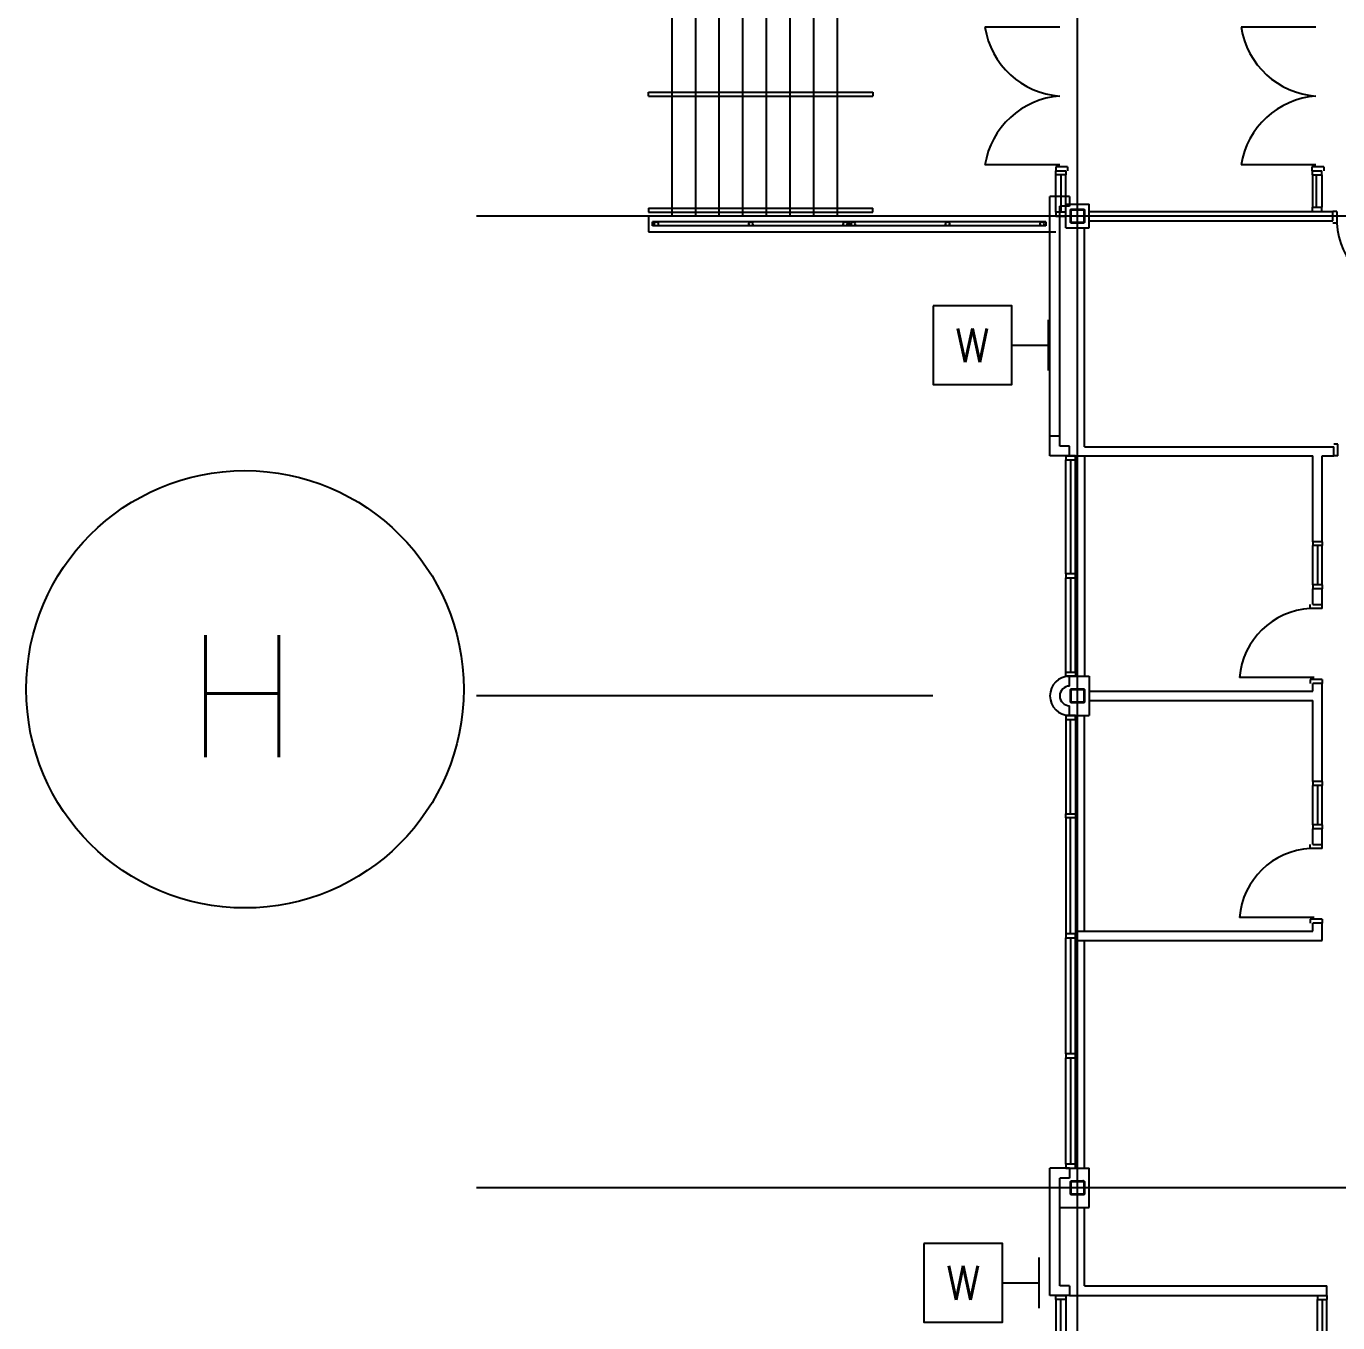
# Model space of a CAD drawing. Header units: millimetres. Extents: x 626570 to 643256, y 6233 to 11343.
# Drawn here: x 626570 to 627226, y 7213 to 7862 of the extents above; entities that cross this region are included whole.
import ezdxf
from ezdxf.enums import TextEntityAlignment as Align

# ---------------------------------------------------------------- set-up
doc = ezdxf.new("R2010")
doc.units = ezdxf.units.MM
doc.header["$LTSCALE"] = 4000
doc.header["$MEASUREMENT"] = 0
doc.linetypes.add('DASHDOT', pattern=[1, 0.5, -0.25, 0, -0.25])
doc.layers.get('0').update_dxf_attribs({"linetype": 'CONTINUOUS'})
for name, color, linetype in [('2012-201_DOOR', 4, 'CONTINUOUS'), ('2012-201_FIXTURES', 4, 'CONTINUOUS'), ('2012-201_FRAME', 4, 'CONTINUOUS'), ('2012-201_MILLWORK', 4, 'CONTINUOUS'), ('2012-201_STAIRS', 4, 'CONTINUOUS'), ('2012-201_WALL-CONCRETE', 7, 'CONTINUOUS'), ('DOOR-THRESHOLD-42', 4, 'CONTINUOUS'), ('FRAME-THRESHOLD', 4, 'CONTINUOUS'), ('LTG', 6, 'CONTINUOUS'), ('MASTERFOUNDATION_1', 4, 'DASHDOT'), ('MASTERFOUNDATION_2', 7, 'CONTINUOUS'), ('MASTERFOUNDATION_25', 7, 'CONTINUOUS'), ('WALL-GYPSUM-BOARD', 7, 'CONTINUOUS')]:
    doc.layers.add(name, color=color, linetype=linetype)
doc.styles.add('ROMANS', font='ROMANS')
doc.styles.get("Standard").update_dxf_attribs({"font": 'simplex.shx'})

# ---------------------------------------------------------------- blocks, each defined once
blk = doc.blocks.new('WL')
for p, q in [((0, -322), (0, 322)), ((-465, 0), (0, 0))]:
    blk.add_line(p, q)
blk.add_lwpolyline([(-1465, 500), (-1465, -500), (-465, -500), (-465, 500)], close=True)
blk.add_text('W', height=430).set_placement((-965, 0), align=Align.MIDDLE)

msp = doc.modelspace()

# ---------------------------------------------------------------- linework, layer by layer
at = {"layer": '2012-201_DOOR', "linetype": 'Continuous'}
for p, q in [((627086.89, 7861.07), (627049.49, 7861.07)), ((627214.96, 7861.07), (627177.56, 7861.07)), ((627086.89, 7792.17), (627049.49, 7792.17)), ((627214.96, 7792.17), (627177.56, 7792.17)), ((627090.83, 7791.17), (627084.93, 7791.17)), ((627084.93, 7791.17), (627084.93, 7789.2)), ((627090.83, 7791.17), (627090.83, 7789.2)), ((627218.9, 7791.17), (627213, 7791.17)), ((627213, 7791.17), (627213, 7789.2)), ((627218.9, 7791.17), (627218.9, 7789.2)), ((627225.48, 7768.93), (627223.51, 7768.93)), ((627225.48, 7768.93), (627225.48, 7763.03)), ((627225.48, 7763.03), (627223.51, 7763.03)), ((627225.91, 7652.51), (627223.94, 7652.51)), ((627225.91, 7646.61), (627225.91, 7652.51)), ((627225.91, 7646.61), (627223.94, 7646.61)), ((627212.17, 7570.27), (627212.17, 7572.24)), ((627218.08, 7570.27), (627212.17, 7570.27)), ((627218.08, 7570.27), (627218.08, 7572.24)), ((627214.14, 7535.82), (627176.74, 7535.82)), ((627218.08, 7534.84), (627212.17, 7534.84)), ((627212.17, 7534.84), (627212.17, 7532.87)), ((627218.08, 7534.84), (627218.08, 7532.87)), ((627212.17, 7450.27), (627212.17, 7452.24)), ((627218.08, 7450.27), (627218.08, 7452.24)), ((627218.08, 7450.27), (627212.17, 7450.27)), ((627214.14, 7415.82), (627176.74, 7415.82)), ((627218.08, 7414.84), (627212.17, 7414.84)), ((627212.17, 7414.84), (627212.17, 7412.87)), ((627218.08, 7414.84), (627218.08, 7412.87))]:
    msp.add_line(p, q, dxfattribs=at)
at = {"layer": '2012-201_FIXTURES', "linetype": 'Continuous'}
for p, q in [((627081.97, 7646.61), (627081.97, 7776.45)), ((627091.82, 7776.45), (627081.97, 7776.45)), ((627091.82, 7776.45), (627091.82, 7771.53)), ((627086.89, 7766.61), (627081.97, 7766.61)), ((627086.89, 7651.53), (627086.89, 7771.53)), ((627091.82, 7771.53), (627086.89, 7771.53)), ((627086.89, 7656.45), (627081.97, 7656.45)), ((627091.82, 7651.53), (627086.89, 7651.53)), ((627091.82, 7646.61), (627091.82, 7651.53)), ((627091.82, 7646.61), (627081.97, 7646.61)), ((627091.82, 7531.53), (627091.82, 7536.45)), ((627091.82, 7516.77), (627091.82, 7521.69)), ((627091.82, 7290.35), (627081.97, 7290.35)), ((627081.97, 7226.61), (627081.97, 7290.35)), ((627091.82, 7290.35), (627091.82, 7285.43)), ((627086.89, 7280.51), (627081.97, 7280.51)), ((627091.82, 7285.43), (627086.89, 7285.43)), ((627086.89, 7231.53), (627086.89, 7285.43)), ((627091.82, 7231.53), (627086.89, 7231.53)), ((627091.82, 7231.53), (627091.82, 7226.61)), ((627091.82, 7226.61), (627081.97, 7226.61))]:
    msp.add_line(p, q, dxfattribs=at)
for radius in [9.84, 4.92]:
    msp.add_arc((627091.82, 7526.61), radius, 90, 270, dxfattribs=at)
at = {"layer": '2012-201_FRAME', "linetype": 'Continuous'}
for p, q in [((627087.39, 7787.23), (627087.39, 7768.58)), ((627213.23, 7789.2), (627217.88, 7789.2)), ((627213.23, 7787.23), (627213.23, 7789.2)), ((627213.23, 7787.23), (627217.88, 7787.23)), ((627215.32, 7771.02), (627215.32, 7787.23)), ((627217.88, 7787.23), (627217.88, 7789.2)), ((627213.23, 7768.93), (627213.23, 7771.02)), ((627213.23, 7771.02), (627217.88, 7771.02)), ((627213.23, 7768.93), (627217.88, 7768.93)), ((627217.88, 7768.93), (627217.88, 7771.02)), ((627092.31, 7644.64), (627092.31, 7587.59)), ((627213.43, 7603.73), (627213.43, 7601.77)), ((627218.08, 7601.77), (627213.43, 7601.77)), ((627215.75, 7601.77), (627215.75, 7582.08)), ((627218.08, 7603.73), (627218.08, 7601.77)), ((627092.31, 7585.62), (627092.31, 7538.42)), ((627218.08, 7582.08), (627213.43, 7582.08)), ((627213.43, 7582.08), (627213.43, 7580.11)), ((627218.08, 7582.08), (627218.08, 7580.11)), ((627092.31, 7467.59), (627092.31, 7514.8)), ((627213.43, 7483.73), (627213.43, 7481.77)), ((627218.08, 7483.73), (627218.08, 7481.77)), ((627218.08, 7481.77), (627213.43, 7481.77)), ((627215.75, 7481.77), (627215.75, 7462.08)), ((627092.31, 7407.59), (627092.31, 7465.62)), ((627218.08, 7462.08), (627213.43, 7462.08)), ((627213.43, 7462.08), (627213.43, 7460.11)), ((627218.08, 7462.08), (627218.08, 7460.11)), ((627092.31, 7405.62), (627092.31, 7347.59)), ((627092.31, 7405.62), (627092.31, 7347.59)), ((627092.31, 7345.62), (627092.31, 7292.32)), ((627087.39, 7169.88), (627087.39, 7224.64)), ((627215.75, 7226.61), (627215.75, 7224.64)), ((627215.75, 7226.61), (627220.4, 7226.61)), ((627215.75, 7224.64), (627220.4, 7224.64)), ((627218.08, 7224.64), (627218.08, 7162.65)), ((627220.4, 7226.61), (627220.4, 7224.64))]:
    msp.add_line(p, q, dxfattribs=at)
at = {"layer": '2012-201_FRAME', "linetype": 'Continuous', "flags": 128}
for points in [[(627089.85, 7789.2), (627089.85, 7787.23), (627084.93, 7787.23), (627084.93, 7789.2), (627089.85, 7789.2)], [(627089.85, 7766.61), (627089.85, 7768.58), (627084.93, 7768.58), (627084.93, 7766.61), (627089.85, 7766.61)], [(627094.77, 7644.64), (627094.77, 7646.61), (627089.85, 7646.61), (627089.85, 7644.64), (627094.77, 7644.64)], [(627094.77, 7585.62), (627094.77, 7587.59), (627089.85, 7587.59), (627089.85, 7585.62), (627094.77, 7585.62)], [(627094.77, 7538.42), (627094.77, 7536.45), (627089.85, 7536.45), (627089.85, 7538.42), (627094.77, 7538.42)], [(627094.77, 7514.8), (627094.77, 7516.77), (627089.85, 7516.77), (627089.85, 7514.8), (627094.77, 7514.8)], [(627094.77, 7467.59), (627094.77, 7465.62), (627089.85, 7465.62), (627089.85, 7467.59), (627094.77, 7467.59)], [(627094.77, 7405.62), (627094.77, 7407.59), (627089.85, 7407.59), (627089.85, 7405.62), (627094.77, 7405.62)], [(627094.77, 7345.62), (627094.77, 7347.59), (627089.85, 7347.59), (627089.85, 7345.62), (627094.77, 7345.62)], [(627094.77, 7345.62), (627094.77, 7347.59), (627089.85, 7347.59), (627089.85, 7345.62), (627094.77, 7345.62)], [(627094.77, 7290.35), (627094.77, 7292.32), (627089.85, 7292.32), (627089.85, 7290.35), (627094.77, 7290.35)], [(627089.85, 7226.61), (627089.85, 7224.64), (627084.93, 7224.64), (627084.93, 7226.61), (627089.85, 7226.61)]]:
    msp.add_lwpolyline(points, close=True, dxfattribs=at)
at = {"layer": '2012-201_MILLWORK', "linetype": 'Continuous'}
for p, q in [((627099.3, 7646.61), (627099.3, 7536.45)), ((627099.3, 7408.93), (627099.3, 7516.77)), ((627099.3, 7290.35), (627099.3, 7404.29))]:
    msp.add_line(p, q, dxfattribs=at)
at = {"layer": '2012-201_STAIRS', "linetype": 'Continuous'}
for p, q in [((626893, 7766.61), (626893, 7888.66)), ((626904.81, 7766.61), (626904.81, 7888.66)), ((626916.62, 7766.61), (626916.62, 7888.66)), ((626928.43, 7766.61), (626928.43, 7888.66)), ((626940.24, 7766.61), (626940.24, 7888.66)), ((626952.05, 7766.61), (626952.05, 7888.66)), ((626963.86, 7766.61), (626963.86, 7888.66)), ((626975.67, 7766.61), (626975.67, 7888.66))]:
    msp.add_line(p, q, dxfattribs=at)
at = {"layer": '2012-201_WALL-CONCRETE', "linetype": 'Continuous'}
for p, q in [((627084.93, 7766.61), (626881.19, 7766.61)), ((626881.19, 7766.61), (626881.19, 7758.73)), ((626881.19, 7758.73), (627084.93, 7758.73))]:
    msp.add_line(p, q, dxfattribs=at)
at = {"layer": 'DOOR-THRESHOLD-42', "linetype": 'Continuous'}
for centre, radius, start, end in [((627089.85, 7867.35), 40.85, 188.844, 265.847), ((627217.92, 7867.35), 40.85, 188.844, 265.847), ((627089.83, 7785.89), 40.83, 94.129, 171.149), ((627217.9, 7785.89), 40.83, 94.129, 171.149), ((627263.09, 7765.13), 37.67, 183.198, 265.188), ((627214.27, 7532.66), 37.67, 93.198, 175.188), ((627214.27, 7412.66), 37.67, 93.198, 175.188)]:
    msp.add_arc(centre, radius, start, end, dxfattribs=at)
at = {"layer": 'FRAME-THRESHOLD', "linetype": 'Continuous'}
for p, q in [((627084.93, 7768.58), (627084.93, 7787.23)), ((627089.85, 7768.58), (627089.85, 7787.23)), ((627213.23, 7787.23), (627213.23, 7771.02)), ((627217.88, 7787.23), (627217.88, 7771.02)), ((627089.85, 7587.59), (627089.85, 7644.64)), ((627094.77, 7587.59), (627094.77, 7644.64)), ((627213.43, 7582.08), (627213.43, 7601.77)), ((627218.08, 7582.08), (627218.08, 7601.77)), ((627089.85, 7538.42), (627089.85, 7585.62)), ((627094.77, 7538.42), (627094.77, 7585.62)), ((627089.85, 7514.8), (627089.85, 7467.59)), ((627094.77, 7514.8), (627094.77, 7467.59)), ((627213.43, 7462.08), (627213.43, 7481.77)), ((627218.08, 7462.08), (627218.08, 7481.77)), ((627089.85, 7465.62), (627089.85, 7407.59)), ((627094.77, 7465.62), (627094.77, 7407.59)), ((627089.85, 7347.59), (627089.85, 7405.62)), ((627089.85, 7347.59), (627089.85, 7405.62)), ((627094.77, 7347.59), (627094.77, 7405.62)), ((627094.77, 7347.59), (627094.77, 7405.62)), ((627089.85, 7292.32), (627089.85, 7345.62)), ((627094.77, 7292.32), (627094.77, 7345.62)), ((627084.93, 7224.64), (627084.93, 7169.88)), ((627089.85, 7224.64), (627089.85, 7169.88)), ((627215.75, 7162.65), (627215.75, 7224.64)), ((627220.4, 7162.65), (627220.4, 7224.64))]:
    msp.add_line(p, q, dxfattribs=at)
at = {"layer": 'MASTERFOUNDATION_1', "linetype": 'DASHDOT'}
for p, q in [((627095.75, 6626.93), (627095.75, 11123.23)), ((628161.49, 7766.61), (626795.24, 7766.61)), ((643023.86, 7526.61), (626795.24, 7526.61)), ((643023.86, 7526.61), (626795.24, 7526.61)), ((628161.49, 7280.51), (626795.24, 7280.51))]:
    msp.add_line(p, q, dxfattribs=at)
at = {"layer": 'MASTERFOUNDATION_2', "linetype": 'Continuous'}
msp.add_circle((626679.41, 7529.89), 109.38, dxfattribs=at)
at = {"layer": 'MASTERFOUNDATION_25', "linetype": 'Continuous', "flags": 128}
for points in [[(627092.87, 7770.11), (627098.63, 7770.11), (627098.65, 7770.11), (627098.67, 7770.11), (627098.7, 7770.1), (627098.72, 7770.1), (627098.74, 7770.1), (627098.76, 7770.09), (627098.78, 7770.09), (627098.8, 7770.08), (627098.82, 7770.08), (627098.84, 7770.07), (627098.86, 7770.06), (627098.88, 7770.05), (627098.9, 7770.05), (627098.92, 7770.04), (627098.94, 7770.02), (627098.96, 7770.01), (627098.98, 7770), (627099, 7769.99), (627099.01, 7769.98), (627099.03, 7769.96), (627099.05, 7769.95), (627099.06, 7769.93), (627099.08, 7769.92), (627099.09, 7769.9), (627099.11, 7769.89), (627099.12, 7769.87), (627099.13, 7769.85), (627099.15, 7769.83), (627099.16, 7769.82), (627099.17, 7769.8), (627099.18, 7769.78), (627099.19, 7769.76), (627099.2, 7769.74), (627099.21, 7769.72), (627099.21, 7769.7), (627099.22, 7769.68), (627099.23, 7769.66), (627099.23, 7769.64), (627099.24, 7769.62), (627099.24, 7769.59), (627099.25, 7769.57), (627099.25, 7769.55), (627099.25, 7769.53), (627099.25, 7769.51), (627099.25, 7769.49), (627099.25, 7763.73), (627099.25, 7763.71), (627099.25, 7763.69), (627099.25, 7763.66), (627099.25, 7763.64), (627099.24, 7763.62), (627099.24, 7763.6), (627099.23, 7763.58), (627099.23, 7763.56), (627099.22, 7763.54), (627099.21, 7763.52), (627099.21, 7763.5), (627099.2, 7763.48), (627099.19, 7763.46), (627099.18, 7763.44), (627099.17, 7763.42), (627099.16, 7763.4), (627099.15, 7763.38), (627099.13, 7763.36), (627099.12, 7763.35), (627099.11, 7763.33), (627099.09, 7763.31), (627099.08, 7763.3), (627099.06, 7763.28), (627099.05, 7763.27), (627099.03, 7763.25), (627099.01, 7763.24), (627099, 7763.23), (627098.98, 7763.21), (627098.96, 7763.2), (627098.94, 7763.19), (627098.92, 7763.18), (627098.9, 7763.17), (627098.88, 7763.16), (627098.86, 7763.15), (627098.84, 7763.15), (627098.82, 7763.14), (627098.8, 7763.13), (627098.78, 7763.13), (627098.76, 7763.12), (627098.74, 7763.12), (627098.72, 7763.11), (627098.7, 7763.11), (627098.67, 7763.11), (627098.65, 7763.11), (627098.63, 7763.11), (627092.87, 7763.11), (627092.85, 7763.11), (627092.83, 7763.11), (627092.81, 7763.11), (627092.79, 7763.11), (627092.77, 7763.12), (627092.74, 7763.12), (627092.72, 7763.13), (627092.7, 7763.13), (627092.68, 7763.14), (627092.66, 7763.15), (627092.64, 7763.15), (627092.62, 7763.16), (627092.6, 7763.17), (627092.58, 7763.18), (627092.56, 7763.19), (627092.54, 7763.2), (627092.53, 7763.21), (627092.51, 7763.23), (627092.49, 7763.24), (627092.47, 7763.25), (627092.46, 7763.27), (627092.44, 7763.28), (627092.43, 7763.3), (627092.41, 7763.31), (627092.4, 7763.33), (627092.38, 7763.35), (627092.37, 7763.36), (627092.36, 7763.38), (627092.35, 7763.4), (627092.34, 7763.42), (627092.33, 7763.44), (627092.32, 7763.46), (627092.31, 7763.48), (627092.3, 7763.5), (627092.29, 7763.52), (627092.28, 7763.54), (627092.28, 7763.56), (627092.27, 7763.58), (627092.27, 7763.6), (627092.26, 7763.62), (627092.26, 7763.64), (627092.26, 7763.66), (627092.25, 7763.69), (627092.25, 7763.71), (627092.25, 7763.73), (627092.25, 7769.49), (627092.25, 7769.51), (627092.25, 7769.53), (627092.26, 7769.55), (627092.26, 7769.57), (627092.26, 7769.59), (627092.27, 7769.62), (627092.27, 7769.64), (627092.28, 7769.66), (627092.28, 7769.68), (627092.29, 7769.7), (627092.3, 7769.72), (627092.31, 7769.74), (627092.32, 7769.76), (627092.33, 7769.78), (627092.34, 7769.8), (627092.35, 7769.82), (627092.36, 7769.83), (627092.37, 7769.85), (627092.38, 7769.87), (627092.4, 7769.89), (627092.41, 7769.9), (627092.43, 7769.92), (627092.44, 7769.93), (627092.46, 7769.95), (627092.47, 7769.96), (627092.49, 7769.98), (627092.51, 7769.99), (627092.53, 7770), (627092.54, 7770.01), (627092.56, 7770.02), (627092.58, 7770.04), (627092.6, 7770.05), (627092.62, 7770.05), (627092.64, 7770.06), (627092.66, 7770.07), (627092.68, 7770.08), (627092.7, 7770.08), (627092.72, 7770.09), (627092.74, 7770.09), (627092.77, 7770.1), (627092.79, 7770.1), (627092.81, 7770.1), (627092.83, 7770.11), (627092.85, 7770.11), (627092.87, 7770.11)], [(627092.87, 7769.8), (627098.63, 7769.8), (627098.64, 7769.8), (627098.65, 7769.79), (627098.66, 7769.79), (627098.67, 7769.79), (627098.68, 7769.79), (627098.69, 7769.79), (627098.71, 7769.79), (627098.72, 7769.78), (627098.73, 7769.78), (627098.74, 7769.78), (627098.75, 7769.77), (627098.76, 7769.77), (627098.77, 7769.76), (627098.78, 7769.76), (627098.79, 7769.75), (627098.79, 7769.75), (627098.8, 7769.74), (627098.81, 7769.74), (627098.82, 7769.73), (627098.83, 7769.72), (627098.84, 7769.72), (627098.85, 7769.71), (627098.85, 7769.7), (627098.86, 7769.69), (627098.87, 7769.68), (627098.87, 7769.68), (627098.88, 7769.67), (627098.89, 7769.66), (627098.89, 7769.65), (627098.9, 7769.64), (627098.9, 7769.63), (627098.91, 7769.62), (627098.91, 7769.61), (627098.92, 7769.6), (627098.92, 7769.59), (627098.92, 7769.58), (627098.93, 7769.57), (627098.93, 7769.56), (627098.93, 7769.55), (627098.93, 7769.54), (627098.94, 7769.53), (627098.94, 7769.52), (627098.94, 7769.51), (627098.94, 7769.5), (627098.94, 7769.49), (627098.94, 7763.73), (627098.94, 7763.72), (627098.94, 7763.71), (627098.94, 7763.7), (627098.94, 7763.69), (627098.93, 7763.68), (627098.93, 7763.67), (627098.93, 7763.66), (627098.93, 7763.64), (627098.92, 7763.63), (627098.92, 7763.62), (627098.92, 7763.61), (627098.91, 7763.6), (627098.91, 7763.59), (627098.9, 7763.58), (627098.9, 7763.58), (627098.89, 7763.57), (627098.89, 7763.56), (627098.88, 7763.55), (627098.87, 7763.54), (627098.87, 7763.53), (627098.86, 7763.52), (627098.85, 7763.52), (627098.85, 7763.51), (627098.84, 7763.5), (627098.83, 7763.49), (627098.82, 7763.49), (627098.81, 7763.48), (627098.8, 7763.47), (627098.79, 7763.47), (627098.79, 7763.46), (627098.78, 7763.46), (627098.77, 7763.45), (627098.76, 7763.45), (627098.75, 7763.44), (627098.74, 7763.44), (627098.73, 7763.44), (627098.72, 7763.43), (627098.71, 7763.43), (627098.69, 7763.43), (627098.68, 7763.43), (627098.67, 7763.42), (627098.66, 7763.42), (627098.65, 7763.42), (627098.64, 7763.42), (627098.63, 7763.42), (627092.87, 7763.42), (627092.86, 7763.42), (627092.85, 7763.42), (627092.84, 7763.42), (627092.83, 7763.42), (627092.82, 7763.43), (627092.81, 7763.43), (627092.8, 7763.43), (627092.79, 7763.43), (627092.78, 7763.44), (627092.77, 7763.44), (627092.76, 7763.44), (627092.75, 7763.45), (627092.74, 7763.45), (627092.73, 7763.46), (627092.72, 7763.46), (627092.71, 7763.47), (627092.7, 7763.47), (627092.69, 7763.48), (627092.68, 7763.49), (627092.68, 7763.49), (627092.67, 7763.5), (627092.66, 7763.51), (627092.65, 7763.52), (627092.64, 7763.52), (627092.64, 7763.53), (627092.63, 7763.54), (627092.62, 7763.55), (627092.62, 7763.56), (627092.61, 7763.57), (627092.61, 7763.58), (627092.6, 7763.58), (627092.6, 7763.59), (627092.59, 7763.6), (627092.59, 7763.61), (627092.58, 7763.62), (627092.58, 7763.63), (627092.58, 7763.64), (627092.57, 7763.66), (627092.57, 7763.67), (627092.57, 7763.68), (627092.57, 7763.69), (627092.57, 7763.7), (627092.57, 7763.71), (627092.57, 7763.72), (627092.57, 7763.73), (627092.57, 7769.49), (627092.57, 7769.5), (627092.57, 7769.51), (627092.57, 7769.52), (627092.57, 7769.53), (627092.57, 7769.54), (627092.57, 7769.55), (627092.57, 7769.56), (627092.58, 7769.57), (627092.58, 7769.58), (627092.58, 7769.59), (627092.59, 7769.6), (627092.59, 7769.61), (627092.6, 7769.62), (627092.6, 7769.63), (627092.61, 7769.64), (627092.61, 7769.65), (627092.62, 7769.66), (627092.62, 7769.67), (627092.63, 7769.68), (627092.64, 7769.68), (627092.64, 7769.69), (627092.65, 7769.7), (627092.66, 7769.71), (627092.67, 7769.72), (627092.68, 7769.72), (627092.68, 7769.73), (627092.69, 7769.74), (627092.7, 7769.74), (627092.71, 7769.75), (627092.72, 7769.75), (627092.73, 7769.76), (627092.74, 7769.76), (627092.75, 7769.77), (627092.76, 7769.77), (627092.77, 7769.78), (627092.78, 7769.78), (627092.79, 7769.78), (627092.8, 7769.79), (627092.81, 7769.79), (627092.82, 7769.79), (627092.83, 7769.79), (627092.84, 7769.79), (627092.85, 7769.79), (627092.86, 7769.8), (627092.87, 7769.8)], [(627092.87, 7530.11), (627098.63, 7530.11), (627098.65, 7530.11), (627098.67, 7530.11), (627098.7, 7530.1), (627098.72, 7530.1), (627098.74, 7530.1), (627098.76, 7530.09), (627098.78, 7530.09), (627098.8, 7530.08), (627098.82, 7530.08), (627098.84, 7530.07), (627098.86, 7530.06), (627098.88, 7530.05), (627098.9, 7530.05), (627098.92, 7530.04), (627098.94, 7530.02), (627098.96, 7530.01), (627098.98, 7530), (627099, 7529.99), (627099.01, 7529.98), (627099.03, 7529.96), (627099.05, 7529.95), (627099.06, 7529.93), (627099.08, 7529.92), (627099.09, 7529.9), (627099.11, 7529.89), (627099.12, 7529.87), (627099.13, 7529.85), (627099.15, 7529.83), (627099.16, 7529.82), (627099.17, 7529.8), (627099.18, 7529.78), (627099.19, 7529.76), (627099.2, 7529.74), (627099.21, 7529.72), (627099.21, 7529.7), (627099.22, 7529.68), (627099.23, 7529.66), (627099.23, 7529.64), (627099.24, 7529.62), (627099.24, 7529.59), (627099.25, 7529.57), (627099.25, 7529.55), (627099.25, 7529.53), (627099.25, 7529.51), (627099.25, 7529.49), (627099.25, 7523.73), (627099.25, 7523.71), (627099.25, 7523.69), (627099.25, 7523.66), (627099.25, 7523.64), (627099.24, 7523.62), (627099.24, 7523.6), (627099.23, 7523.58), (627099.23, 7523.56), (627099.22, 7523.54), (627099.21, 7523.52), (627099.21, 7523.5), (627099.2, 7523.48), (627099.19, 7523.46), (627099.18, 7523.44), (627099.17, 7523.42), (627099.16, 7523.4), (627099.15, 7523.38), (627099.13, 7523.36), (627099.12, 7523.35), (627099.11, 7523.33), (627099.09, 7523.31), (627099.08, 7523.3), (627099.06, 7523.28), (627099.05, 7523.27), (627099.03, 7523.25), (627099.01, 7523.24), (627099, 7523.23), (627098.98, 7523.21), (627098.96, 7523.2), (627098.94, 7523.19), (627098.92, 7523.18), (627098.9, 7523.17), (627098.88, 7523.16), (627098.86, 7523.15), (627098.84, 7523.15), (627098.82, 7523.14), (627098.8, 7523.13), (627098.78, 7523.13), (627098.76, 7523.12), (627098.74, 7523.12), (627098.72, 7523.11), (627098.7, 7523.11), (627098.67, 7523.11), (627098.65, 7523.11), (627098.63, 7523.11), (627092.87, 7523.11), (627092.85, 7523.11), (627092.83, 7523.11), (627092.81, 7523.11), (627092.79, 7523.11), (627092.77, 7523.12), (627092.74, 7523.12), (627092.72, 7523.13), (627092.7, 7523.13), (627092.68, 7523.14), (627092.66, 7523.15), (627092.64, 7523.15), (627092.62, 7523.16), (627092.6, 7523.17), (627092.58, 7523.18), (627092.56, 7523.19), (627092.54, 7523.2), (627092.53, 7523.21), (627092.51, 7523.23), (627092.49, 7523.24), (627092.47, 7523.25), (627092.46, 7523.27), (627092.44, 7523.28), (627092.43, 7523.3), (627092.41, 7523.31), (627092.4, 7523.33), (627092.38, 7523.35), (627092.37, 7523.36), (627092.36, 7523.38), (627092.35, 7523.4), (627092.34, 7523.42), (627092.33, 7523.44), (627092.32, 7523.46), (627092.31, 7523.48), (627092.3, 7523.5), (627092.29, 7523.52), (627092.28, 7523.54), (627092.28, 7523.56), (627092.27, 7523.58), (627092.27, 7523.6), (627092.26, 7523.62), (627092.26, 7523.64), (627092.26, 7523.66), (627092.25, 7523.69), (627092.25, 7523.71), (627092.25, 7523.73), (627092.25, 7529.49), (627092.25, 7529.51), (627092.25, 7529.53), (627092.26, 7529.55), (627092.26, 7529.57), (627092.26, 7529.59), (627092.27, 7529.62), (627092.27, 7529.64), (627092.28, 7529.66), (627092.28, 7529.68), (627092.29, 7529.7), (627092.3, 7529.72), (627092.31, 7529.74), (627092.32, 7529.76), (627092.33, 7529.78), (627092.34, 7529.8), (627092.35, 7529.82), (627092.36, 7529.83), (627092.37, 7529.85), (627092.38, 7529.87), (627092.4, 7529.89), (627092.41, 7529.9), (627092.43, 7529.92), (627092.44, 7529.93), (627092.46, 7529.95), (627092.47, 7529.96), (627092.49, 7529.98), (627092.51, 7529.99), (627092.53, 7530), (627092.54, 7530.01), (627092.56, 7530.02), (627092.58, 7530.04), (627092.6, 7530.05), (627092.62, 7530.05), (627092.64, 7530.06), (627092.66, 7530.07), (627092.68, 7530.08), (627092.7, 7530.08), (627092.72, 7530.09), (627092.74, 7530.09), (627092.77, 7530.1), (627092.79, 7530.1), (627092.81, 7530.1), (627092.83, 7530.11), (627092.85, 7530.11), (627092.87, 7530.11)], [(627092.87, 7529.8), (627098.63, 7529.8), (627098.64, 7529.8), (627098.65, 7529.79), (627098.66, 7529.79), (627098.67, 7529.79), (627098.68, 7529.79), (627098.69, 7529.79), (627098.71, 7529.79), (627098.72, 7529.78), (627098.73, 7529.78), (627098.74, 7529.78), (627098.75, 7529.77), (627098.76, 7529.77), (627098.77, 7529.76), (627098.78, 7529.76), (627098.79, 7529.75), (627098.79, 7529.75), (627098.8, 7529.74), (627098.81, 7529.74), (627098.82, 7529.73), (627098.83, 7529.72), (627098.84, 7529.72), (627098.85, 7529.71), (627098.85, 7529.7), (627098.86, 7529.69), (627098.87, 7529.68), (627098.87, 7529.68), (627098.88, 7529.67), (627098.89, 7529.66), (627098.89, 7529.65), (627098.9, 7529.64), (627098.9, 7529.63), (627098.91, 7529.62), (627098.91, 7529.61), (627098.92, 7529.6), (627098.92, 7529.59), (627098.92, 7529.58), (627098.93, 7529.57), (627098.93, 7529.56), (627098.93, 7529.55), (627098.93, 7529.54), (627098.94, 7529.53), (627098.94, 7529.52), (627098.94, 7529.51), (627098.94, 7529.5), (627098.94, 7529.49), (627098.94, 7523.73), (627098.94, 7523.72), (627098.94, 7523.71), (627098.94, 7523.7), (627098.94, 7523.69), (627098.93, 7523.68), (627098.93, 7523.67), (627098.93, 7523.66), (627098.93, 7523.64), (627098.92, 7523.63), (627098.92, 7523.62), (627098.92, 7523.61), (627098.91, 7523.6), (627098.91, 7523.59), (627098.9, 7523.58), (627098.9, 7523.58), (627098.89, 7523.57), (627098.89, 7523.56), (627098.88, 7523.55), (627098.87, 7523.54), (627098.87, 7523.53), (627098.86, 7523.52), (627098.85, 7523.52), (627098.85, 7523.51), (627098.84, 7523.5), (627098.83, 7523.49), (627098.82, 7523.49), (627098.81, 7523.48), (627098.8, 7523.47), (627098.79, 7523.47), (627098.79, 7523.46), (627098.78, 7523.46), (627098.77, 7523.45), (627098.76, 7523.45), (627098.75, 7523.44), (627098.74, 7523.44), (627098.73, 7523.44), (627098.72, 7523.43), (627098.71, 7523.43), (627098.69, 7523.43), (627098.68, 7523.43), (627098.67, 7523.42), (627098.66, 7523.42), (627098.65, 7523.42), (627098.64, 7523.42), (627098.63, 7523.42), (627092.87, 7523.42), (627092.86, 7523.42), (627092.85, 7523.42), (627092.84, 7523.42), (627092.83, 7523.42), (627092.82, 7523.43), (627092.81, 7523.43), (627092.8, 7523.43), (627092.79, 7523.43), (627092.78, 7523.44), (627092.77, 7523.44), (627092.76, 7523.44), (627092.75, 7523.45), (627092.74, 7523.45), (627092.73, 7523.46), (627092.72, 7523.46), (627092.71, 7523.47), (627092.7, 7523.47), (627092.69, 7523.48), (627092.68, 7523.49), (627092.68, 7523.49), (627092.67, 7523.5), (627092.66, 7523.51), (627092.65, 7523.52), (627092.64, 7523.52), (627092.64, 7523.53), (627092.63, 7523.54), (627092.62, 7523.55), (627092.62, 7523.56), (627092.61, 7523.57), (627092.61, 7523.58), (627092.6, 7523.58), (627092.6, 7523.59), (627092.59, 7523.6), (627092.59, 7523.61), (627092.58, 7523.62), (627092.58, 7523.63), (627092.58, 7523.64), (627092.57, 7523.66), (627092.57, 7523.67), (627092.57, 7523.68), (627092.57, 7523.69), (627092.57, 7523.7), (627092.57, 7523.71), (627092.57, 7523.72), (627092.57, 7523.73), (627092.57, 7529.49), (627092.57, 7529.5), (627092.57, 7529.51), (627092.57, 7529.52), (627092.57, 7529.53), (627092.57, 7529.54), (627092.57, 7529.55), (627092.57, 7529.56), (627092.58, 7529.57), (627092.58, 7529.58), (627092.58, 7529.59), (627092.59, 7529.6), (627092.59, 7529.61), (627092.6, 7529.62), (627092.6, 7529.63), (627092.61, 7529.64), (627092.61, 7529.65), (627092.62, 7529.66), (627092.62, 7529.67), (627092.63, 7529.68), (627092.64, 7529.68), (627092.64, 7529.69), (627092.65, 7529.7), (627092.66, 7529.71), (627092.67, 7529.72), (627092.68, 7529.72), (627092.68, 7529.73), (627092.69, 7529.74), (627092.7, 7529.74), (627092.71, 7529.75), (627092.72, 7529.75), (627092.73, 7529.76), (627092.74, 7529.76), (627092.75, 7529.77), (627092.76, 7529.77), (627092.77, 7529.78), (627092.78, 7529.78), (627092.79, 7529.78), (627092.8, 7529.79), (627092.81, 7529.79), (627092.82, 7529.79), (627092.83, 7529.79), (627092.84, 7529.79), (627092.85, 7529.79), (627092.86, 7529.8), (627092.87, 7529.8)], [(627092.87, 7284.01), (627098.63, 7284.01), (627098.65, 7284.01), (627098.67, 7284), (627098.7, 7284), (627098.72, 7284), (627098.74, 7284), (627098.76, 7283.99), (627098.78, 7283.99), (627098.8, 7283.98), (627098.82, 7283.98), (627098.84, 7283.97), (627098.86, 7283.96), (627098.88, 7283.95), (627098.9, 7283.94), (627098.92, 7283.93), (627098.94, 7283.92), (627098.96, 7283.91), (627098.98, 7283.9), (627099, 7283.89), (627099.01, 7283.87), (627099.03, 7283.86), (627099.05, 7283.85), (627099.06, 7283.83), (627099.08, 7283.82), (627099.09, 7283.8), (627099.11, 7283.78), (627099.12, 7283.77), (627099.13, 7283.75), (627099.15, 7283.73), (627099.16, 7283.71), (627099.17, 7283.7), (627099.18, 7283.68), (627099.19, 7283.66), (627099.2, 7283.64), (627099.21, 7283.62), (627099.21, 7283.6), (627099.22, 7283.58), (627099.23, 7283.56), (627099.23, 7283.53), (627099.24, 7283.51), (627099.24, 7283.49), (627099.25, 7283.47), (627099.25, 7283.45), (627099.25, 7283.43), (627099.25, 7283.41), (627099.25, 7283.38), (627099.25, 7277.63), (627099.25, 7277.61), (627099.25, 7277.58), (627099.25, 7277.56), (627099.25, 7277.54), (627099.24, 7277.52), (627099.24, 7277.5), (627099.23, 7277.48), (627099.23, 7277.46), (627099.22, 7277.44), (627099.21, 7277.41), (627099.21, 7277.39), (627099.2, 7277.37), (627099.19, 7277.35), (627099.18, 7277.34), (627099.17, 7277.32), (627099.16, 7277.3), (627099.15, 7277.28), (627099.13, 7277.26), (627099.12, 7277.24), (627099.11, 7277.23), (627099.09, 7277.21), (627099.08, 7277.2), (627099.06, 7277.18), (627099.05, 7277.17), (627099.03, 7277.15), (627099.01, 7277.14), (627099, 7277.12), (627098.98, 7277.11), (627098.96, 7277.1), (627098.94, 7277.09), (627098.92, 7277.08), (627098.9, 7277.07), (627098.88, 7277.06), (627098.86, 7277.05), (627098.84, 7277.04), (627098.82, 7277.04), (627098.8, 7277.03), (627098.78, 7277.02), (627098.76, 7277.02), (627098.74, 7277.02), (627098.72, 7277.01), (627098.7, 7277.01), (627098.67, 7277.01), (627098.65, 7277.01), (627098.63, 7277.01), (627092.87, 7277.01), (627092.85, 7277.01), (627092.83, 7277.01), (627092.81, 7277.01), (627092.79, 7277.01), (627092.77, 7277.02), (627092.74, 7277.02), (627092.72, 7277.02), (627092.7, 7277.03), (627092.68, 7277.04), (627092.66, 7277.04), (627092.64, 7277.05), (627092.62, 7277.06), (627092.6, 7277.07), (627092.58, 7277.08), (627092.56, 7277.09), (627092.54, 7277.1), (627092.53, 7277.11), (627092.51, 7277.12), (627092.49, 7277.14), (627092.47, 7277.15), (627092.46, 7277.17), (627092.44, 7277.18), (627092.43, 7277.2), (627092.41, 7277.21), (627092.4, 7277.23), (627092.38, 7277.24), (627092.37, 7277.26), (627092.36, 7277.28), (627092.35, 7277.3), (627092.34, 7277.32), (627092.33, 7277.34), (627092.32, 7277.35), (627092.31, 7277.37), (627092.3, 7277.39), (627092.29, 7277.41), (627092.28, 7277.44), (627092.28, 7277.46), (627092.27, 7277.48), (627092.27, 7277.5), (627092.26, 7277.52), (627092.26, 7277.54), (627092.26, 7277.56), (627092.25, 7277.58), (627092.25, 7277.61), (627092.25, 7277.63), (627092.25, 7283.38), (627092.25, 7283.41), (627092.25, 7283.43), (627092.26, 7283.45), (627092.26, 7283.47), (627092.26, 7283.49), (627092.27, 7283.51), (627092.27, 7283.53), (627092.28, 7283.56), (627092.28, 7283.58), (627092.29, 7283.6), (627092.3, 7283.62), (627092.31, 7283.64), (627092.32, 7283.66), (627092.33, 7283.68), (627092.34, 7283.7), (627092.35, 7283.71), (627092.36, 7283.73), (627092.37, 7283.75), (627092.38, 7283.77), (627092.4, 7283.78), (627092.41, 7283.8), (627092.43, 7283.82), (627092.44, 7283.83), (627092.46, 7283.85), (627092.47, 7283.86), (627092.49, 7283.87), (627092.51, 7283.89), (627092.53, 7283.9), (627092.54, 7283.91), (627092.56, 7283.92), (627092.58, 7283.93), (627092.6, 7283.94), (627092.62, 7283.95), (627092.64, 7283.96), (627092.66, 7283.97), (627092.68, 7283.98), (627092.7, 7283.98), (627092.72, 7283.99), (627092.74, 7283.99), (627092.77, 7284), (627092.79, 7284), (627092.81, 7284), (627092.83, 7284), (627092.85, 7284.01), (627092.87, 7284.01)], [(627092.87, 7283.69), (627098.63, 7283.69), (627098.64, 7283.69), (627098.65, 7283.69), (627098.66, 7283.69), (627098.67, 7283.69), (627098.68, 7283.69), (627098.69, 7283.69), (627098.71, 7283.68), (627098.72, 7283.68), (627098.73, 7283.68), (627098.74, 7283.67), (627098.75, 7283.67), (627098.76, 7283.67), (627098.77, 7283.66), (627098.78, 7283.66), (627098.79, 7283.65), (627098.79, 7283.65), (627098.8, 7283.64), (627098.81, 7283.63), (627098.82, 7283.63), (627098.83, 7283.62), (627098.84, 7283.61), (627098.85, 7283.61), (627098.85, 7283.6), (627098.86, 7283.59), (627098.87, 7283.58), (627098.87, 7283.57), (627098.88, 7283.57), (627098.89, 7283.56), (627098.89, 7283.55), (627098.9, 7283.54), (627098.9, 7283.53), (627098.91, 7283.52), (627098.91, 7283.51), (627098.92, 7283.5), (627098.92, 7283.49), (627098.92, 7283.48), (627098.93, 7283.47), (627098.93, 7283.46), (627098.93, 7283.45), (627098.93, 7283.44), (627098.94, 7283.43), (627098.94, 7283.42), (627098.94, 7283.41), (627098.94, 7283.4), (627098.94, 7283.38), (627098.94, 7277.63), (627098.94, 7277.62), (627098.94, 7277.61), (627098.94, 7277.6), (627098.94, 7277.58), (627098.93, 7277.57), (627098.93, 7277.56), (627098.93, 7277.55), (627098.93, 7277.54), (627098.92, 7277.53), (627098.92, 7277.52), (627098.92, 7277.51), (627098.91, 7277.5), (627098.91, 7277.49), (627098.9, 7277.48), (627098.9, 7277.47), (627098.89, 7277.46), (627098.89, 7277.45), (627098.88, 7277.45), (627098.87, 7277.44), (627098.87, 7277.43), (627098.86, 7277.42), (627098.85, 7277.41), (627098.85, 7277.41), (627098.84, 7277.4), (627098.83, 7277.39), (627098.82, 7277.38), (627098.81, 7277.38), (627098.8, 7277.37), (627098.79, 7277.37), (627098.79, 7277.36), (627098.78, 7277.35), (627098.77, 7277.35), (627098.76, 7277.35), (627098.75, 7277.34), (627098.74, 7277.34), (627098.73, 7277.33), (627098.72, 7277.33), (627098.71, 7277.33), (627098.69, 7277.33), (627098.68, 7277.32), (627098.67, 7277.32), (627098.66, 7277.32), (627098.65, 7277.32), (627098.64, 7277.32), (627098.63, 7277.32), (627092.87, 7277.32), (627092.86, 7277.32), (627092.85, 7277.32), (627092.84, 7277.32), (627092.83, 7277.32), (627092.82, 7277.32), (627092.81, 7277.33), (627092.8, 7277.33), (627092.79, 7277.33), (627092.78, 7277.33), (627092.77, 7277.34), (627092.76, 7277.34), (627092.75, 7277.35), (627092.74, 7277.35), (627092.73, 7277.35), (627092.72, 7277.36), (627092.71, 7277.37), (627092.7, 7277.37), (627092.69, 7277.38), (627092.68, 7277.38), (627092.68, 7277.39), (627092.67, 7277.4), (627092.66, 7277.41), (627092.65, 7277.41), (627092.64, 7277.42), (627092.64, 7277.43), (627092.63, 7277.44), (627092.62, 7277.45), (627092.62, 7277.45), (627092.61, 7277.46), (627092.61, 7277.47), (627092.6, 7277.48), (627092.6, 7277.49), (627092.59, 7277.5), (627092.59, 7277.51), (627092.58, 7277.52), (627092.58, 7277.53), (627092.58, 7277.54), (627092.57, 7277.55), (627092.57, 7277.56), (627092.57, 7277.57), (627092.57, 7277.58), (627092.57, 7277.6), (627092.57, 7277.61), (627092.57, 7277.62), (627092.57, 7277.63), (627092.57, 7283.38), (627092.57, 7283.4), (627092.57, 7283.41), (627092.57, 7283.42), (627092.57, 7283.43), (627092.57, 7283.44), (627092.57, 7283.45), (627092.57, 7283.46), (627092.58, 7283.47), (627092.58, 7283.48), (627092.58, 7283.49), (627092.59, 7283.5), (627092.59, 7283.51), (627092.6, 7283.52), (627092.6, 7283.53), (627092.61, 7283.54), (627092.61, 7283.55), (627092.62, 7283.56), (627092.62, 7283.57), (627092.63, 7283.57), (627092.64, 7283.58), (627092.64, 7283.59), (627092.65, 7283.6), (627092.66, 7283.61), (627092.67, 7283.61), (627092.68, 7283.62), (627092.68, 7283.63), (627092.69, 7283.63), (627092.7, 7283.64), (627092.71, 7283.65), (627092.72, 7283.65), (627092.73, 7283.66), (627092.74, 7283.66), (627092.75, 7283.67), (627092.76, 7283.67), (627092.77, 7283.67), (627092.78, 7283.68), (627092.79, 7283.68), (627092.8, 7283.68), (627092.81, 7283.69), (627092.82, 7283.69), (627092.83, 7283.69), (627092.84, 7283.69), (627092.85, 7283.69), (627092.86, 7283.69), (627092.87, 7283.69)]]:
    msp.add_lwpolyline(points, close=True, dxfattribs=at)
at = {"layer": 'MASTERFOUNDATION_25', "linetype": 'Continuous'}
msp.add_point((627098.63, 7284.01), dxfattribs=at)
at = {"layer": 'WALL-GYPSUM-BOARD', "linetype": 'Continuous'}
for p, q in [((626881.19, 7828.62), (626993.39, 7828.62)), ((626881.19, 7826.65), (626881.19, 7828.62)), ((626881.19, 7826.65), (626993.39, 7826.65)), ((626993.39, 7828.62), (626993.39, 7826.65)), ((627089.85, 7772.51), (627101.66, 7772.51)), ((627089.85, 7760.7), (627089.85, 7772.51)), ((627101.66, 7760.7), (627101.66, 7772.51)), ((626881.19, 7770.55), (626993.39, 7770.55)), ((626881.19, 7770.55), (626881.19, 7768.58)), ((626881.19, 7768.58), (626993.39, 7768.58)), ((626993.39, 7768.58), (626993.39, 7770.55)), ((627101.66, 7768.93), (627223.51, 7768.93)), ((627223.51, 7764.29), (627223.51, 7768.93)), ((627080, 7763.66), (626883.15, 7763.66)), ((626883.15, 7761.69), (626883.15, 7763.66)), ((627080, 7761.69), (626883.15, 7761.69)), ((626981.58, 7761.69), (626981.58, 7763.66)), ((627080, 7763.66), (627080, 7761.69)), ((627089.85, 7760.7), (627101.66, 7760.7)), ((627099.3, 7651.25), (627099.3, 7760.7)), ((627101.66, 7764.29), (627223.51, 7764.29)), ((627099.3, 7651.25), (627223.94, 7651.25)), ((627223.94, 7646.61), (627223.94, 7651.25)), ((627089.85, 7646.61), (627213.43, 7646.61)), ((627213.43, 7603.73), (627213.43, 7646.61)), ((627218.08, 7646.61), (627223.94, 7646.61)), ((627218.08, 7603.73), (627218.08, 7646.61)), ((627218.08, 7603.73), (627213.43, 7603.73)), ((627213.43, 7572.24), (627213.43, 7580.11)), ((627218.08, 7580.11), (627213.43, 7580.11)), ((627218.08, 7572.24), (627218.08, 7580.11)), ((627213.43, 7572.24), (627218.08, 7572.24)), ((627090.44, 7536.45), (627101.66, 7536.45)), ((627101.66, 7536.45), (627101.66, 7516.77)), ((627213.43, 7528.93), (627213.43, 7532.87)), ((627218.08, 7532.87), (627213.43, 7532.87)), ((627218.08, 7483.73), (627218.08, 7532.87)), ((627101.66, 7528.93), (627213.43, 7528.93)), ((627101.66, 7524.29), (627213.43, 7524.29)), ((627213.43, 7483.73), (627213.43, 7524.29)), ((627090.44, 7516.77), (627101.66, 7516.77)), ((627218.08, 7483.73), (627213.43, 7483.73)), ((627213.43, 7452.24), (627213.43, 7460.11)), ((627218.08, 7460.11), (627213.43, 7460.11)), ((627218.08, 7452.24), (627218.08, 7460.11)), ((627213.43, 7452.24), (627218.08, 7452.24)), ((627213.43, 7408.93), (627213.43, 7412.87)), ((627218.08, 7412.87), (627213.43, 7412.87)), ((627218.08, 7404.29), (627218.08, 7412.87)), ((627094.77, 7408.93), (627213.43, 7408.93)), ((627094.77, 7404.29), (627218.08, 7404.29)), ((627091.82, 7290.35), (627101.66, 7290.35)), ((627101.66, 7270.66), (627101.66, 7290.35)), ((627086.89, 7270.66), (627101.66, 7270.66)), ((627099.3, 7231.49), (627099.3, 7270.66)), ((627099.3, 7231.49), (627220.4, 7231.49)), ((627220.4, 7226.61), (627220.4, 7231.49)), ((627091.82, 7226.61), (627220.4, 7226.61))]:
    msp.add_line(p, q, dxfattribs=at)
for centre in [(626885.12, 7762.67), (626932.37, 7762.67), (626979.61, 7762.67), (626983.55, 7762.67), (627030.79, 7762.67), (627078.04, 7762.67)]:
    msp.add_circle(centre, 0.984, dxfattribs=at)

# ---------------------------------------------------------------- block references
at = {"layer": 'LTG', "xscale": 0.03937008, "yscale": 0.03937008, "zscale": 0.03937008}
for p in [(627081.21, 7701.97), (627076.62, 7233.05)]:
    msp.add_blockref('WL', p, dxfattribs=at)

# ---------------------------------------------------------------- texts
at = {"layer": 'MASTERFOUNDATION_2', "linetype": 'Continuous', "style": 'ROMANS'}
msp.add_text(' H ', height=61.024, dxfattribs=at).set_placement((626678.06, 7526.41), align=Align.MIDDLE_CENTER)

doc.saveas('drawing.dxf')
